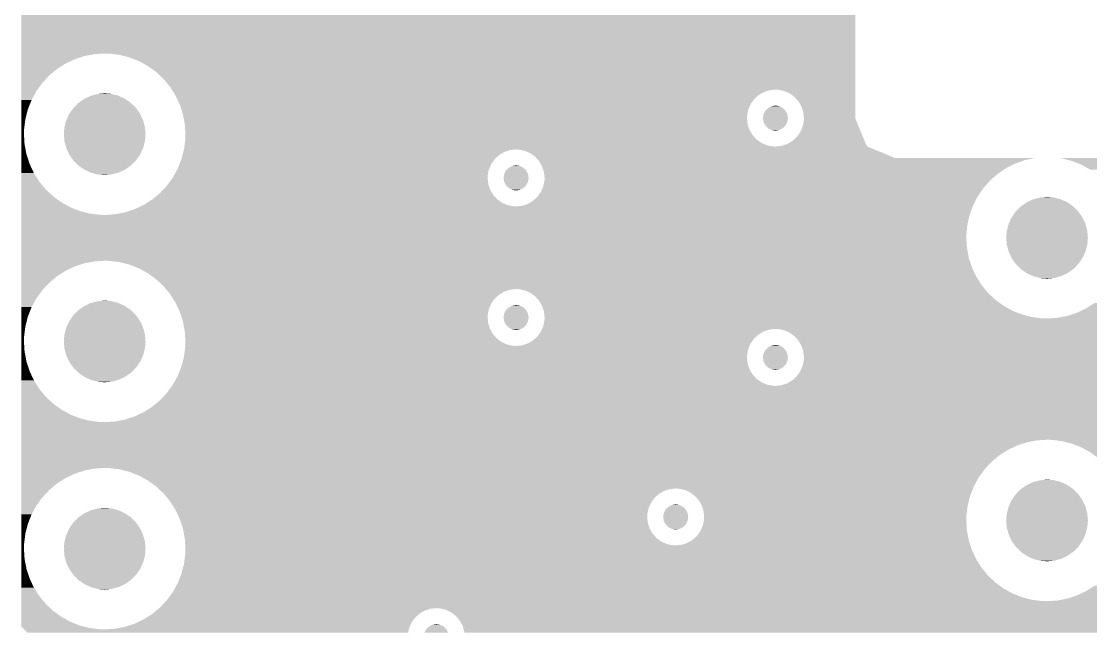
# Model space of a CAD drawing. Extents: x 295 to 953, y 10 to 290.
# Drawn here: x 729.19 to 763.23, y 91.72 to 111.18 of the extents above; entities that cross this region are included whole.
import ezdxf

# ---------------------------------------------------------------- set-up
doc = ezdxf.new("R2010")
doc.units = 0
doc.header["$LTSCALE"] = 5
doc.header["$MEASUREMENT"] = 0
doc.layers.add('FROMC1', color=7, linetype='CONTINUOUS')

msp = doc.modelspace()

# ---------------------------------------------------------------- linework, layer by layer
at = {"layer": 'FROMC1'}
for points in [[(729.195, 110.157), (729.195, 111.615), (755.738, 110.157), (755.738, 111.615)], [(729.195, 110.137), (729.195, 110.157), (731.524, 110.137), (731.846, 110.157)], [(729.195, 110.077), (729.195, 110.137), (731.207, 110.077), (731.524, 110.137)], [(729.195, 109.977), (729.195, 110.077), (730.899, 109.977), (731.207, 110.077)], [(729.195, 109.839), (729.195, 109.977), (730.607, 109.839), (730.899, 109.977)], [(732.005, 110.153), (731.846, 110.157), (755.738, 110.153), (755.738, 110.157)], [(732.325, 110.112), (732.005, 110.153), (755.738, 110.112), (755.738, 110.153)], [(732.638, 110.032), (732.325, 110.112), (755.738, 110.032), (755.738, 110.112)], [(732.939, 109.914), (732.638, 110.032), (755.738, 109.914), (755.738, 110.032)], [(729.195, 109.666), (729.195, 109.839), (730.334, 109.666), (730.607, 109.839)], [(729.195, 109.46), (729.195, 109.666), (730.086, 109.46), (730.334, 109.666)], [(733.222, 109.758), (732.939, 109.914), (755.738, 109.758), (755.738, 109.914)], [(733.483, 109.569), (733.222, 109.758), (755.738, 109.569), (755.738, 109.758)], [(729.195, 109.224), (729.195, 109.46), (729.865, 109.224), (730.086, 109.46)], [(733.719, 109.348), (733.483, 109.569), (755.738, 109.348), (755.738, 109.569)], [(733.925, 109.099), (733.719, 109.348), (755.738, 109.099), (755.738, 109.348)], [(729.195, 108.963), (729.195, 109.224), (729.675, 108.963), (729.865, 109.224)], [(729.195, 108.679), (729.195, 108.963), (729.52, 108.679), (729.675, 108.963)], [(733.984, 109.007), (733.925, 109.099), (755.738, 109.007), (755.738, 109.099)], [(733.996, 108.987), (733.984, 109.007), (753.007, 108.987), (753.198, 109.007)], [(734.035, 108.927), (733.996, 108.987), (752.825, 108.927), (753.007, 108.987)], [(734.096, 108.83), (734.035, 108.927), (752.659, 108.83), (752.825, 108.927)], [(753.277, 109.003), (753.198, 109.007), (755.738, 109.003), (755.738, 109.007)], [(753.466, 108.966), (753.277, 109.003), (755.738, 108.966), (755.738, 109.003)], [(753.642, 108.891), (753.466, 108.966), (755.738, 108.891), (755.738, 108.966)], [(729.195, 108.379), (729.195, 108.679), (729.401, 108.379), (729.52, 108.679)], [(730.861, 108.432), (731.001, 108.575), (732.835, 108.432), (732.688, 108.575)], [(731.001, 108.575), (731.026, 108.593), (732.688, 108.575), (732.671, 108.593)], [(731.026, 108.593), (731.188, 108.709), (732.671, 108.593), (732.501, 108.709)], [(731.188, 108.709), (731.217, 108.722), (732.501, 108.709), (732.481, 108.722)], [(731.217, 108.722), (731.396, 108.807), (732.481, 108.722), (732.292, 108.807)], [(731.396, 108.807), (731.429, 108.816), (732.292, 108.807), (732.271, 108.816)], [(731.429, 108.816), (731.618, 108.867), (732.271, 108.816), (732.066, 108.867)], [(731.618, 108.867), (731.668, 108.872), (732.066, 108.867), (732.049, 108.872)], [(731.668, 108.872), (731.846, 108.887), (732.049, 108.872), (731.846, 108.887)], [(734.098, 108.826), (734.096, 108.83), (752.655, 108.826), (752.659, 108.83)], [(734.158, 108.7), (734.098, 108.826), (752.518, 108.7), (752.655, 108.826)], [(734.231, 108.544), (734.158, 108.7), (752.407, 108.544), (752.518, 108.7)], [(753.798, 108.78), (753.642, 108.891), (755.738, 108.78), (755.738, 108.891)], [(753.927, 108.638), (753.798, 108.78), (755.738, 108.638), (755.738, 108.78)], [(754.024, 108.473), (753.927, 108.638), (755.738, 108.473), (755.738, 108.638)], [(729.195, 108.066), (729.195, 108.379), (729.321, 108.066), (729.401, 108.379)], [(730.711, 108.222), (730.727, 108.245), (732.979, 108.222), (732.968, 108.245)], [(730.727, 108.245), (730.841, 108.411), (732.968, 108.245), (732.85, 108.411)], [(730.841, 108.411), (730.861, 108.432), (732.85, 108.411), (732.835, 108.432)], [(734.236, 108.534), (734.231, 108.544), (752.403, 108.534), (752.407, 108.544)], [(734.29, 108.368), (734.236, 108.534), (752.331, 108.368), (752.403, 108.534)], [(734.336, 108.227), (734.29, 108.368), (752.303, 108.227), (752.331, 108.368)], [(752.821, 108.225), (752.871, 108.329), (753.576, 108.225), (753.522, 108.329)], [(752.871, 108.329), (752.88, 108.338), (753.522, 108.329), (753.518, 108.338)], [(752.88, 108.338), (752.96, 108.42), (753.518, 108.338), (753.433, 108.42)], [(752.96, 108.42), (752.972, 108.426), (753.433, 108.42), (753.427, 108.426)], [(752.972, 108.426), (753.072, 108.479), (753.427, 108.426), (753.319, 108.479)], [(753.072, 108.479), (753.092, 108.482), (753.319, 108.479), (753.313, 108.482)], [(753.092, 108.482), (753.198, 108.499), (753.313, 108.482), (753.198, 108.499)], [(754.084, 108.291), (754.024, 108.473), (755.738, 108.291), (755.738, 108.473)], [(754.102, 108.12), (754.084, 108.291), (755.738, 108.12), (755.738, 108.291)], [(729.195, 107.745), (729.195, 108.066), (729.281, 107.745), (729.321, 108.066)], [(730.568, 107.816), (730.617, 108.012), (733.127, 107.816), (733.073, 108.012)], [(730.617, 108.012), (730.629, 108.037), (733.073, 108.012), (733.066, 108.037)], [(730.629, 108.037), (730.711, 108.222), (733.066, 108.037), (732.979, 108.222)], [(734.345, 108.18), (734.336, 108.227), (752.294, 108.18), (752.303, 108.227)], [(734.36, 108.1), (734.345, 108.18), (752.291, 108.1), (752.294, 108.18)], [(734.396, 107.909), (734.36, 108.1), (752.311, 107.909), (752.291, 108.1)], [(734.408, 107.727), (734.396, 107.909), (752.371, 107.727), (752.311, 107.909)], [(752.799, 108.1), (752.816, 108.215), (753.596, 108.1), (753.578, 108.215)], [(752.817, 107.985), (752.799, 108.1), (753.579, 107.985), (753.596, 108.1)], [(752.816, 108.215), (752.821, 108.225), (753.578, 108.215), (753.576, 108.225)], [(752.819, 107.975), (752.817, 107.985), (753.574, 107.975), (753.579, 107.985)], [(752.873, 107.871), (752.819, 107.975), (753.524, 107.871), (753.574, 107.975)], [(754.064, 107.832), (754.101, 108.02), (755.846, 107.832), (755.769, 108.02)], [(754.101, 108.02), (754.103, 108.072), (755.769, 108.02), (755.747, 108.072)], [(754.104, 108.1), (754.102, 108.12), (755.742, 108.1), (755.738, 108.12)], [(754.103, 108.072), (754.104, 108.1), (755.747, 108.072), (755.742, 108.1)], [(729.195, 107.587), (729.195, 107.745), (729.276, 107.587), (729.281, 107.745)], [(729.195, 107.265), (729.195, 107.587), (729.296, 107.265), (729.276, 107.587)], [(730.546, 107.587), (730.562, 107.789), (733.147, 107.587), (733.129, 107.789)], [(730.564, 107.385), (730.546, 107.587), (733.131, 107.385), (733.147, 107.587)], [(730.562, 107.789), (730.568, 107.816), (733.129, 107.789), (733.127, 107.816)], [(734.417, 107.587), (734.408, 107.727), (752.453, 107.587), (752.371, 107.727)], [(734.412, 107.428), (734.416, 107.562), (752.59, 107.428), (752.468, 107.562)], [(734.416, 107.562), (734.417, 107.587), (752.468, 107.562), (752.453, 107.587)], [(752.877, 107.862), (752.873, 107.871), (753.515, 107.862), (753.524, 107.871)], [(752.962, 107.78), (752.877, 107.862), (753.435, 107.78), (753.515, 107.862)], [(752.968, 107.774), (752.962, 107.78), (753.423, 107.774), (753.435, 107.78)], [(753.076, 107.721), (752.968, 107.774), (753.323, 107.721), (753.423, 107.774)], [(753.083, 107.718), (753.076, 107.721), (753.303, 107.718), (753.323, 107.721)], [(753.198, 107.701), (753.083, 107.718), (753.198, 107.701), (753.303, 107.718)], [(753.877, 107.5), (753.988, 107.656), (755.984, 107.5), (755.919, 107.656)], [(753.988, 107.656), (754.064, 107.832), (755.919, 107.656), (755.846, 107.832)], [(729.195, 106.947), (729.195, 107.265), (729.357, 106.947), (729.296, 107.265)], [(730.566, 107.358), (730.564, 107.385), (733.124, 107.358), (733.131, 107.385)], [(730.619, 107.162), (730.566, 107.358), (733.075, 107.162), (733.124, 107.358)], [(734.383, 107.197), (734.388, 107.234), (753.118, 107.197), (752.93, 107.234)], [(734.388, 107.234), (734.397, 107.309), (752.93, 107.234), (752.753, 107.309)], [(734.397, 107.309), (734.411, 107.42), (752.753, 107.309), (752.597, 107.42)], [(734.411, 107.42), (734.412, 107.428), (752.597, 107.42), (752.59, 107.428)], [(753.199, 107.193), (753.388, 107.213), (756.132, 107.193), (756.116, 107.213)], [(753.388, 107.213), (753.496, 107.249), (756.116, 107.213), (756.088, 107.249)], [(753.496, 107.249), (753.57, 107.273), (756.088, 107.249), (756.077, 107.273)], [(753.57, 107.273), (753.736, 107.37), (756.077, 107.273), (756.037, 107.37)], [(753.736, 107.37), (753.877, 107.5), (756.037, 107.37), (755.984, 107.5)], [(729.195, 106.64), (729.195, 106.947), (729.457, 106.64), (729.357, 106.947)], [(730.626, 107.137), (730.619, 107.162), (733.064, 107.137), (733.075, 107.162)], [(730.714, 106.952), (730.626, 107.137), (732.981, 106.952), (733.064, 107.137)], [(730.725, 106.929), (730.714, 106.952), (732.965, 106.929), (732.981, 106.952)], [(730.843, 106.763), (730.725, 106.929), (732.852, 106.763), (732.965, 106.929)], [(734.292, 106.795), (734.325, 106.925), (744.263, 106.795), (744.404, 106.925)], [(734.325, 106.925), (734.35, 107.022), (744.404, 106.925), (744.57, 107.022)], [(734.35, 107.022), (734.365, 107.082), (744.57, 107.022), (744.752, 107.082)], [(734.365, 107.082), (734.37, 107.102), (744.752, 107.082), (744.943, 107.102)], [(734.37, 107.102), (734.372, 107.108), (756.346, 107.102), (756.331, 107.108)], [(734.372, 107.108), (734.381, 107.18), (756.331, 107.108), (756.156, 107.18)], [(734.381, 107.18), (734.382, 107.193), (756.156, 107.18), (756.132, 107.193)], [(734.382, 107.193), (734.383, 107.197), (753.198, 107.193), (753.118, 107.197)], [(745.022, 107.098), (744.943, 107.102), (756.354, 107.098), (756.346, 107.102)], [(745.211, 107.061), (745.022, 107.098), (756.443, 107.061), (756.354, 107.098)], [(745.387, 106.986), (745.211, 107.061), (756.626, 106.986), (756.443, 107.061)], [(745.543, 106.875), (745.387, 106.986), (756.895, 106.875), (756.626, 106.986)], [(745.575, 106.84), (745.543, 106.875), (756.979, 106.84), (756.895, 106.875)], [(729.195, 106.348), (729.195, 106.64), (729.594, 106.348), (729.457, 106.64)], [(730.858, 106.742), (730.843, 106.763), (732.832, 106.742), (732.852, 106.763)], [(731.004, 106.598), (730.858, 106.742), (732.691, 106.598), (732.832, 106.742)], [(731.022, 106.581), (731.004, 106.598), (732.667, 106.581), (732.691, 106.598)], [(731.192, 106.465), (731.022, 106.581), (732.504, 106.465), (732.667, 106.581)], [(734.173, 106.494), (734.23, 106.639), (744.09, 106.494), (744.152, 106.639)], [(734.23, 106.639), (734.292, 106.795), (744.152, 106.639), (744.263, 106.795)], [(744.717, 106.521), (744.817, 106.574), (745.172, 106.521), (745.064, 106.574)], [(744.817, 106.574), (744.837, 106.577), (745.064, 106.574), (745.058, 106.577)], [(744.837, 106.577), (744.943, 106.594), (745.058, 106.577), (744.943, 106.594)], [(745.584, 106.83), (745.575, 106.84), (757.028, 106.83), (756.979, 106.84)], [(745.584, 106.829), (745.584, 106.83), (761.444, 106.829), (761.444, 106.83)], [(745.649, 106.759), (745.584, 106.829), (761.129, 106.759), (761.444, 106.829)], [(745.672, 106.733), (745.649, 106.759), (761.057, 106.733), (761.129, 106.759)], [(745.721, 106.65), (745.672, 106.733), (760.825, 106.65), (761.057, 106.733)], [(745.769, 106.568), (745.721, 106.65), (760.663, 106.568), (760.825, 106.65)], [(745.79, 106.503), (745.769, 106.568), (760.537, 106.503), (760.663, 106.568)], [(762.243, 106.829), (762.244, 106.83), (767.911, 106.829), (767.909, 106.83)], [(762.323, 106.815), (762.243, 106.829), (767.944, 106.815), (767.911, 106.829)], [(762.636, 106.735), (762.323, 106.815), (768.135, 106.735), (767.944, 106.815)], [(762.936, 106.617), (762.636, 106.735), (768.418, 106.617), (768.135, 106.735)], [(763.219, 106.461), (762.936, 106.617), (768.788, 106.461), (768.418, 106.617)], [(729.195, 106.075), (729.195, 106.348), (729.767, 106.075), (729.594, 106.348)], [(731.212, 106.452), (731.192, 106.465), (732.476, 106.452), (732.504, 106.465)], [(731.401, 106.367), (731.212, 106.452), (732.297, 106.367), (732.476, 106.452)], [(731.421, 106.358), (731.401, 106.367), (732.263, 106.358), (732.297, 106.367)], [(731.626, 106.307), (731.421, 106.358), (732.075, 106.307), (732.263, 106.358)], [(731.644, 106.302), (731.626, 106.307), (732.025, 106.302), (732.075, 106.307)], [(731.846, 106.286), (731.644, 106.302), (731.846, 106.286), (732.025, 106.302)], [(733.868, 106.004), (734.006, 106.195), (744.056, 106.004), (744.036, 106.195)], [(734.006, 106.195), (734.018, 106.211), (744.036, 106.195), (744.036, 106.211)], [(734.018, 106.211), (734.053, 106.275), (744.036, 106.211), (744.039, 106.275)], [(734.053, 106.275), (734.156, 106.463), (744.039, 106.275), (744.076, 106.463)], [(734.156, 106.463), (734.173, 106.494), (744.076, 106.463), (744.09, 106.494)], [(744.544, 106.195), (744.561, 106.31), (745.341, 106.195), (745.323, 106.31)], [(744.562, 106.08), (744.544, 106.195), (745.324, 106.08), (745.341, 106.195)], [(744.561, 106.31), (744.566, 106.32), (745.323, 106.31), (745.321, 106.32)], [(744.566, 106.32), (744.616, 106.424), (745.321, 106.32), (745.267, 106.424)], [(744.616, 106.424), (744.625, 106.433), (745.267, 106.424), (745.263, 106.433)], [(744.625, 106.433), (744.705, 106.515), (745.263, 106.433), (745.178, 106.515)], [(744.705, 106.515), (744.717, 106.521), (745.178, 106.515), (745.172, 106.521)], [(745.829, 106.386), (745.79, 106.503), (760.363, 106.386), (760.537, 106.503)], [(745.836, 106.322), (745.829, 106.386), (760.269, 106.322), (760.363, 106.386)], [(745.849, 106.195), (745.836, 106.322), (760.125, 106.195), (760.269, 106.322)], [(745.846, 106.115), (745.849, 106.195), (760.035, 106.115), (760.125, 106.195)], [(763.23, 106.453), (763.219, 106.461), (768.807, 106.453), (768.788, 106.461)], [(729.195, 105.826), (729.195, 106.075), (729.974, 105.826), (729.767, 106.075)], [(733.708, 105.822), (733.828, 105.95), (744.116, 105.822), (744.074, 105.95)], [(733.828, 105.95), (733.868, 106.004), (744.074, 105.95), (744.056, 106.004)], [(744.564, 106.07), (744.562, 106.08), (745.319, 106.07), (745.324, 106.08)], [(744.618, 105.966), (744.564, 106.07), (745.269, 105.966), (745.319, 106.07)], [(744.622, 105.957), (744.618, 105.966), (745.26, 105.957), (745.269, 105.966)], [(744.707, 105.875), (744.622, 105.957), (745.18, 105.875), (745.26, 105.957)], [(744.713, 105.869), (744.707, 105.875), (745.168, 105.869), (745.18, 105.875)], [(744.821, 105.816), (744.713, 105.869), (745.068, 105.816), (745.168, 105.869)], [(745.733, 105.751), (745.783, 105.866), (759.735, 105.751), (759.813, 105.866)], [(745.783, 105.866), (745.809, 105.927), (759.813, 105.866), (759.867, 105.927)], [(745.809, 105.927), (745.844, 106.108), (759.867, 105.927), (760.027, 106.108)], [(745.844, 106.108), (745.846, 106.115), (760.027, 106.108), (760.035, 106.115)], [(729.195, 105.605), (729.195, 105.826), (730.209, 105.605), (729.974, 105.826)], [(729.195, 105.416), (729.195, 105.605), (730.471, 105.416), (730.209, 105.605)], [(733.358, 105.508), (733.367, 105.515), (744.353, 105.508), (744.342, 105.515)], [(733.367, 105.515), (733.538, 105.657), (744.342, 105.515), (744.213, 105.657)], [(733.538, 105.657), (733.607, 105.714), (744.213, 105.657), (744.179, 105.714)], [(733.607, 105.714), (733.708, 105.822), (744.179, 105.714), (744.116, 105.822)], [(744.828, 105.813), (744.821, 105.816), (745.048, 105.813), (745.068, 105.816)], [(744.943, 105.796), (744.828, 105.813), (744.943, 105.796), (745.048, 105.813)], [(745.481, 105.465), (745.622, 105.595), (759.563, 105.465), (759.629, 105.595)], [(745.622, 105.595), (745.625, 105.599), (759.629, 105.595), (759.632, 105.599)], [(745.625, 105.599), (745.733, 105.751), (759.632, 105.599), (759.735, 105.751)], [(761.393, 105.51), (761.427, 105.519), (762.289, 105.51), (762.269, 105.519)], [(761.427, 105.519), (761.615, 105.57), (762.269, 105.519), (762.064, 105.57)], [(761.615, 105.57), (761.665, 105.575), (762.064, 105.57), (762.046, 105.575)], [(761.665, 105.575), (761.844, 105.59), (762.046, 105.575), (761.844, 105.59)], [(729.195, 105.26), (729.195, 105.416), (730.754, 105.26), (730.471, 105.416)], [(729.195, 105.141), (729.195, 105.26), (731.054, 105.141), (730.754, 105.26)], [(732.486, 105.097), (732.793, 105.197), (759.408, 105.097), (759.444, 105.197)], [(732.793, 105.197), (732.986, 105.288), (759.444, 105.197), (759.477, 105.288)], [(732.986, 105.288), (732.994, 105.292), (744.943, 105.288), (744.863, 105.292)], [(732.994, 105.292), (733.072, 105.329), (744.863, 105.292), (744.675, 105.329)], [(733.072, 105.329), (733.086, 105.335), (744.675, 105.329), (744.66, 105.335)], [(733.086, 105.335), (733.195, 105.404), (744.66, 105.335), (744.498, 105.404)], [(733.195, 105.404), (733.358, 105.508), (744.498, 105.404), (744.353, 105.508)], [(744.943, 105.288), (745.133, 105.308), (759.477, 105.288), (759.484, 105.308)], [(745.133, 105.308), (745.142, 105.311), (759.484, 105.308), (759.485, 105.311)], [(745.142, 105.311), (745.315, 105.368), (759.485, 105.311), (759.514, 105.368)], [(745.315, 105.368), (745.481, 105.465), (759.514, 105.368), (759.563, 105.465)], [(760.858, 105.135), (760.999, 105.278), (762.832, 105.135), (762.686, 105.278)], [(760.999, 105.278), (761.023, 105.296), (762.686, 105.278), (762.668, 105.296)], [(761.023, 105.296), (761.186, 105.412), (762.668, 105.296), (762.498, 105.412)], [(761.186, 105.412), (761.214, 105.425), (762.498, 105.412), (762.478, 105.425)], [(761.214, 105.425), (761.393, 105.51), (762.478, 105.425), (762.289, 105.51)], [(729.195, 105.061), (729.195, 105.141), (731.367, 105.061), (731.054, 105.141)], [(729.195, 105.021), (729.195, 105.061), (731.688, 105.021), (731.367, 105.061)], [(729.195, 105.016), (729.195, 105.021), (731.846, 105.016), (731.688, 105.021)], [(729.195, 105.007), (729.195, 105.016), (759.375, 105.007), (759.379, 105.016)], [(729.195, 104.692), (729.195, 105.007), (759.305, 104.692), (759.375, 105.007)], [(731.846, 105.016), (732.169, 105.037), (759.379, 105.016), (759.386, 105.037)], [(732.169, 105.037), (732.486, 105.097), (759.386, 105.037), (759.408, 105.097)], [(760.626, 104.74), (760.709, 104.925), (763.064, 104.74), (762.977, 104.925)], [(760.709, 104.925), (760.725, 104.948), (762.977, 104.925), (762.965, 104.948)], [(760.725, 104.948), (760.838, 105.114), (762.965, 104.948), (762.847, 105.114)], [(760.838, 105.114), (760.858, 105.135), (762.847, 105.114), (762.832, 105.135)], [(729.195, 104.37), (729.195, 104.692), (759.274, 104.37), (759.305, 104.692)], [(760.543, 104.29), (760.559, 104.492), (763.144, 104.29), (763.126, 104.492)], [(760.559, 104.492), (760.566, 104.519), (763.126, 104.492), (763.124, 104.519)], [(760.566, 104.519), (760.615, 104.715), (763.124, 104.519), (763.071, 104.715)], [(760.615, 104.715), (760.626, 104.74), (763.071, 104.715), (763.064, 104.74)], [(729.195, 104.29), (729.195, 104.37), (759.273, 104.29), (759.274, 104.37)], [(729.195, 103.968), (729.195, 104.29), (759.294, 103.968), (759.273, 104.29)], [(760.561, 104.088), (760.543, 104.29), (763.128, 104.088), (763.144, 104.29)], [(729.195, 103.65), (729.195, 103.968), (759.354, 103.65), (759.294, 103.968)], [(760.564, 104.061), (760.561, 104.088), (763.122, 104.061), (763.128, 104.088)], [(760.617, 103.865), (760.564, 104.061), (763.073, 103.865), (763.122, 104.061)], [(760.624, 103.84), (760.617, 103.865), (763.061, 103.84), (763.073, 103.865)], [(760.711, 103.655), (760.624, 103.84), (762.979, 103.655), (763.061, 103.84)], [(729.195, 103.558), (729.195, 103.65), (759.384, 103.558), (759.354, 103.65)], [(729.195, 103.538), (729.195, 103.558), (731.524, 103.538), (731.846, 103.558)], [(729.195, 103.478), (729.195, 103.538), (731.207, 103.478), (731.524, 103.538)], [(729.195, 103.378), (729.195, 103.478), (730.899, 103.378), (731.207, 103.478)], [(732.005, 103.554), (731.846, 103.558), (759.386, 103.554), (759.384, 103.558)], [(732.325, 103.513), (732.005, 103.554), (759.399, 103.513), (759.386, 103.554)], [(732.638, 103.433), (732.325, 103.513), (759.425, 103.433), (759.399, 103.513)], [(760.722, 103.632), (760.711, 103.655), (762.963, 103.632), (762.979, 103.655)], [(760.841, 103.466), (760.722, 103.632), (762.849, 103.466), (762.963, 103.632)], [(729.195, 103.24), (729.195, 103.378), (730.607, 103.24), (730.899, 103.378)], [(729.195, 103.067), (729.195, 103.24), (730.334, 103.067), (730.607, 103.24)], [(732.867, 103.343), (732.638, 103.433), (759.454, 103.343), (759.425, 103.433)], [(732.939, 103.315), (732.867, 103.343), (759.467, 103.315), (759.454, 103.343)], [(733.222, 103.159), (732.939, 103.315), (759.541, 103.159), (759.467, 103.315)], [(733.372, 103.051), (733.222, 103.159), (759.592, 103.051), (759.541, 103.159)], [(760.855, 103.445), (760.841, 103.466), (762.829, 103.445), (762.849, 103.466)], [(761.002, 103.302), (760.855, 103.445), (762.689, 103.302), (762.829, 103.445)], [(761.019, 103.284), (761.002, 103.302), (762.664, 103.284), (762.689, 103.302)], [(761.189, 103.168), (761.019, 103.284), (762.502, 103.168), (762.664, 103.284)], [(761.209, 103.155), (761.189, 103.168), (762.473, 103.155), (762.502, 103.168)], [(761.398, 103.07), (761.209, 103.155), (762.294, 103.07), (762.473, 103.155)], [(729.195, 102.861), (729.195, 103.067), (730.086, 102.861), (730.334, 103.067)], [(729.195, 102.625), (729.195, 102.861), (729.865, 102.625), (730.086, 102.861)], [(733.483, 102.97), (733.372, 103.051), (759.643, 102.97), (759.592, 103.051)], [(733.688, 102.778), (733.483, 102.97), (759.765, 102.778), (759.643, 102.97)], [(761.419, 103.061), (761.398, 103.07), (762.261, 103.061), (762.294, 103.07)], [(761.624, 103.01), (761.419, 103.061), (762.072, 103.01), (762.261, 103.061)], [(761.641, 103.005), (761.624, 103.01), (762.022, 103.005), (762.072, 103.01)], [(761.844, 102.99), (761.641, 103.005), (761.844, 102.99), (762.022, 103.005)], [(729.195, 102.364), (729.195, 102.625), (729.675, 102.364), (729.865, 102.625)], [(733.719, 102.749), (733.688, 102.778), (759.789, 102.749), (759.765, 102.778)], [(733.795, 102.657), (733.719, 102.749), (759.865, 102.657), (759.789, 102.749)], [(733.812, 102.637), (733.795, 102.657), (744.752, 102.637), (744.943, 102.657)], [(733.862, 102.577), (733.812, 102.637), (744.57, 102.577), (744.752, 102.637)], [(733.925, 102.5), (733.862, 102.577), (744.439, 102.5), (744.57, 102.577)], [(733.938, 102.48), (733.925, 102.5), (744.404, 102.48), (744.439, 102.5)], [(734.02, 102.35), (733.938, 102.48), (744.263, 102.35), (744.404, 102.48)], [(745.022, 102.653), (744.943, 102.657), (759.868, 102.653), (759.865, 102.657)], [(745.211, 102.616), (745.022, 102.653), (759.899, 102.616), (759.868, 102.653)], [(745.387, 102.541), (745.211, 102.616), (759.962, 102.541), (759.899, 102.616)], [(745.403, 102.529), (745.387, 102.541), (759.971, 102.529), (759.962, 102.541)], [(745.543, 102.43), (745.403, 102.529), (760.077, 102.43), (759.971, 102.529)], [(729.195, 102.08), (729.195, 102.364), (729.52, 102.08), (729.675, 102.364)], [(731.026, 101.994), (731.188, 102.11), (732.671, 101.994), (732.501, 102.11)], [(731.188, 102.11), (731.217, 102.123), (732.501, 102.11), (732.481, 102.123)], [(731.217, 102.123), (731.396, 102.208), (732.481, 102.123), (732.292, 102.208)], [(731.396, 102.208), (731.429, 102.217), (732.292, 102.208), (732.271, 102.217)], [(731.429, 102.217), (731.618, 102.268), (732.271, 102.217), (732.066, 102.268)], [(731.618, 102.268), (731.668, 102.273), (732.066, 102.268), (732.049, 102.273)], [(731.668, 102.273), (731.846, 102.288), (732.049, 102.273), (731.846, 102.288)], [(734.098, 102.227), (734.02, 102.35), (744.175, 102.227), (744.263, 102.35)], [(734.114, 102.194), (734.098, 102.227), (744.152, 102.194), (744.175, 102.227)], [(734.197, 102.018), (734.114, 102.194), (744.076, 102.018), (744.152, 102.194)], [(744.717, 102.076), (744.817, 102.129), (745.172, 102.076), (745.064, 102.129)], [(744.817, 102.129), (744.837, 102.132), (745.064, 102.129), (745.058, 102.132)], [(744.837, 102.132), (744.943, 102.149), (745.058, 102.132), (744.943, 102.149)], [(745.654, 102.308), (745.543, 102.43), (760.207, 102.308), (760.077, 102.43)], [(745.672, 102.288), (745.654, 102.308), (760.234, 102.288), (760.207, 102.308)], [(745.769, 102.123), (745.672, 102.288), (760.462, 102.123), (760.234, 102.288)], [(745.771, 102.119), (745.769, 102.123), (760.468, 102.119), (760.462, 102.123)], [(745.822, 101.963), (745.771, 102.119), (760.751, 101.963), (760.468, 102.119)], [(763.083, 102.038), (763.356, 102.211), (773.223, 102.038), (773.05, 102.211)], [(729.195, 101.78), (729.195, 102.08), (729.401, 101.78), (729.52, 102.08)], [(729.195, 101.467), (729.195, 101.78), (729.321, 101.467), (729.401, 101.78)], [(730.727, 101.646), (730.841, 101.812), (732.968, 101.646), (732.85, 101.812)], [(730.841, 101.812), (730.861, 101.833), (732.85, 101.812), (732.835, 101.833)], [(730.861, 101.833), (731.001, 101.976), (732.835, 101.833), (732.688, 101.976)], [(731.001, 101.976), (731.026, 101.994), (732.688, 101.976), (732.671, 101.994)], [(734.236, 101.935), (734.197, 102.018), (744.06, 101.935), (744.076, 102.018)], [(734.27, 101.83), (734.236, 101.935), (744.039, 101.83), (744.06, 101.935)], [(734.296, 101.75), (734.27, 101.83), (744.036, 101.75), (744.039, 101.83)], [(744.544, 101.75), (744.561, 101.865), (745.341, 101.75), (745.323, 101.865)], [(744.561, 101.865), (744.566, 101.875), (745.323, 101.865), (745.321, 101.875)], [(744.566, 101.875), (744.616, 101.979), (745.321, 101.875), (745.267, 101.979)], [(744.616, 101.979), (744.625, 101.988), (745.267, 101.979), (745.263, 101.988)], [(744.625, 101.988), (744.705, 102.07), (745.263, 101.988), (745.178, 102.07)], [(744.705, 102.07), (744.717, 102.076), (745.178, 102.07), (745.172, 102.076)], [(745.829, 101.941), (745.822, 101.963), (760.808, 101.941), (760.751, 101.963)], [(745.839, 101.845), (745.829, 101.941), (761.052, 101.845), (760.808, 101.941)], [(745.848, 101.765), (745.839, 101.845), (761.365, 101.765), (761.052, 101.845)], [(762.166, 101.74), (762.483, 101.8), (773.521, 101.74), (773.46, 101.8)], [(762.483, 101.8), (762.791, 101.9), (773.46, 101.8), (773.36, 101.9)], [(762.791, 101.9), (763.083, 102.038), (773.36, 101.9), (773.223, 102.038)], [(729.195, 101.146), (729.195, 101.467), (729.281, 101.146), (729.321, 101.467)], [(730.617, 101.413), (730.629, 101.438), (733.073, 101.413), (733.066, 101.438)], [(730.629, 101.438), (730.711, 101.623), (733.066, 101.438), (732.979, 101.623)], [(730.711, 101.623), (730.727, 101.646), (732.979, 101.623), (732.968, 101.646)], [(734.336, 101.628), (734.296, 101.75), (744.049, 101.628), (744.036, 101.75)], [(734.349, 101.559), (734.336, 101.628), (744.056, 101.559), (744.049, 101.628)], [(734.384, 101.377), (734.349, 101.559), (744.116, 101.377), (744.056, 101.559)], [(744.562, 101.635), (744.544, 101.75), (745.324, 101.635), (745.341, 101.75)], [(744.564, 101.625), (744.562, 101.635), (745.319, 101.625), (745.324, 101.635)], [(744.618, 101.521), (744.564, 101.625), (745.269, 101.521), (745.319, 101.625)], [(744.622, 101.512), (744.618, 101.521), (745.26, 101.512), (745.269, 101.521)], [(744.707, 101.43), (744.622, 101.512), (745.18, 101.43), (745.26, 101.512)], [(744.713, 101.424), (744.707, 101.43), (745.168, 101.424), (745.18, 101.43)], [(745.768, 101.387), (745.809, 101.482), (773.874, 101.387), (773.779, 101.482)], [(745.809, 101.482), (745.846, 101.67), (773.779, 101.482), (773.591, 101.67)], [(745.846, 101.67), (745.848, 101.72), (773.591, 101.67), (773.541, 101.72)], [(745.849, 101.75), (745.848, 101.765), (761.481, 101.75), (761.365, 101.765)], [(745.848, 101.724), (745.849, 101.75), (761.685, 101.724), (761.481, 101.75)], [(745.848, 101.72), (745.848, 101.724), (761.844, 101.72), (761.685, 101.724)], [(761.844, 101.72), (762.166, 101.74), (773.541, 101.72), (773.521, 101.74)], [(729.195, 100.988), (729.195, 101.146), (729.276, 100.988), (729.281, 101.146)], [(730.546, 100.988), (730.562, 101.19), (733.147, 100.988), (733.129, 101.19)], [(730.562, 101.19), (730.568, 101.217), (733.129, 101.19), (733.127, 101.217)], [(730.568, 101.217), (730.617, 101.413), (733.127, 101.217), (733.073, 101.413)], [(734.396, 101.31), (734.384, 101.377), (744.155, 101.31), (744.116, 101.377)], [(734.403, 101.212), (734.396, 101.31), (744.213, 101.212), (744.155, 101.31)], [(734.412, 101.07), (734.403, 101.212), (744.342, 101.07), (744.213, 101.212)], [(744.821, 101.371), (744.713, 101.424), (745.068, 101.371), (745.168, 101.424)], [(744.828, 101.368), (744.821, 101.371), (745.048, 101.368), (745.068, 101.371)], [(744.943, 101.351), (744.828, 101.368), (744.943, 101.351), (745.048, 101.368)], [(745.546, 101.08), (745.622, 101.15), (752.518, 101.08), (752.594, 101.15)], [(745.622, 101.15), (745.665, 101.21), (752.594, 101.15), (752.659, 101.21)], [(745.665, 101.21), (745.733, 101.306), (752.659, 101.21), (752.824, 101.306)], [(745.733, 101.307), (745.759, 101.367), (752.825, 101.307), (753.007, 101.367)], [(745.733, 101.306), (745.733, 101.307), (752.824, 101.306), (752.825, 101.307)], [(745.759, 101.367), (745.768, 101.387), (753.007, 101.367), (753.198, 101.387)], [(753.277, 101.383), (753.198, 101.387), (773.877, 101.383), (773.874, 101.387)], [(753.466, 101.346), (753.277, 101.383), (773.914, 101.346), (773.877, 101.383)], [(753.642, 101.271), (753.466, 101.346), (773.99, 101.271), (773.914, 101.346)], [(753.798, 101.16), (753.642, 101.271), (774.101, 101.16), (773.99, 101.271)], [(753.927, 101.018), (753.798, 101.16), (774.242, 101.018), (774.101, 101.16)], [(729.195, 100.666), (729.195, 100.988), (729.296, 100.666), (729.276, 100.988)], [(730.564, 100.786), (730.546, 100.988), (733.131, 100.786), (733.147, 100.988)], [(730.566, 100.759), (730.564, 100.786), (733.124, 100.759), (733.131, 100.786)], [(730.619, 100.563), (730.566, 100.759), (733.075, 100.563), (733.124, 100.759)], [(734.378, 100.56), (734.402, 100.748), (752.294, 100.56), (752.331, 100.748)], [(734.402, 100.748), (734.412, 100.83), (752.331, 100.748), (752.366, 100.83)], [(734.417, 100.988), (734.412, 101.07), (744.458, 100.988), (744.342, 101.07)], [(734.412, 100.847), (734.414, 100.884), (744.863, 100.847), (744.675, 100.884)], [(734.412, 100.843), (734.412, 100.847), (744.943, 100.843), (744.863, 100.847)], [(734.412, 100.83), (734.412, 100.843), (752.366, 100.83), (752.372, 100.843)], [(734.414, 100.884), (734.416, 100.959), (744.675, 100.884), (744.498, 100.959)], [(734.416, 100.959), (734.417, 100.988), (744.498, 100.959), (744.458, 100.988)], [(744.943, 100.843), (745.133, 100.863), (752.372, 100.843), (752.381, 100.863)], [(745.133, 100.863), (745.315, 100.923), (752.381, 100.863), (752.407, 100.923)], [(745.315, 100.923), (745.316, 100.924), (752.407, 100.923), (752.407, 100.924)], [(745.316, 100.924), (745.481, 101.02), (752.407, 100.924), (752.475, 101.02)], [(745.481, 101.02), (745.546, 101.08), (752.475, 101.02), (752.518, 101.08)], [(752.88, 100.718), (752.96, 100.8), (753.518, 100.718), (753.433, 100.8)], [(752.96, 100.8), (752.972, 100.806), (753.433, 100.8), (753.427, 100.806)], [(752.972, 100.806), (753.072, 100.859), (753.427, 100.806), (753.319, 100.859)], [(753.072, 100.859), (753.092, 100.862), (753.319, 100.859), (753.313, 100.862)], [(753.092, 100.862), (753.198, 100.879), (753.313, 100.862), (753.198, 100.879)], [(754.024, 100.853), (753.927, 101.018), (774.408, 100.853), (774.242, 101.018)], [(754.084, 100.671), (754.024, 100.853), (774.59, 100.671), (774.408, 100.853)], [(729.195, 100.348), (729.195, 100.666), (729.357, 100.348), (729.296, 100.666)], [(730.626, 100.538), (730.619, 100.563), (733.064, 100.538), (733.075, 100.563)], [(730.714, 100.353), (730.626, 100.538), (732.981, 100.353), (733.064, 100.538)], [(734.316, 100.289), (734.364, 100.48), (752.311, 100.289), (752.291, 100.48)], [(734.364, 100.48), (734.372, 100.509), (752.291, 100.48), (752.292, 100.509)], [(734.372, 100.509), (734.378, 100.56), (752.292, 100.509), (752.294, 100.56)], [(752.799, 100.48), (752.816, 100.595), (753.596, 100.48), (753.578, 100.595)], [(752.817, 100.365), (752.799, 100.48), (753.579, 100.365), (753.596, 100.48)], [(752.816, 100.595), (752.821, 100.605), (753.578, 100.595), (753.576, 100.605)], [(752.821, 100.605), (752.871, 100.709), (753.576, 100.605), (753.522, 100.709)], [(752.871, 100.709), (752.88, 100.718), (753.522, 100.709), (753.518, 100.718)], [(754.104, 100.48), (754.084, 100.671), (774.781, 100.48), (774.59, 100.671)], [(754.101, 100.4), (754.104, 100.48), (774.861, 100.4), (774.781, 100.48)], [(729.195, 100.041), (729.195, 100.348), (729.457, 100.041), (729.357, 100.348)], [(730.725, 100.33), (730.714, 100.353), (732.965, 100.33), (732.981, 100.353)], [(730.843, 100.164), (730.725, 100.33), (732.852, 100.164), (732.965, 100.33)], [(730.858, 100.143), (730.843, 100.164), (732.832, 100.143), (732.852, 100.164)], [(731.004, 100), (730.858, 100.143), (732.691, 100), (732.832, 100.143)], [(734.191, 99.942), (734.257, 100.107), (752.468, 99.942), (752.371, 100.107)], [(734.257, 100.107), (734.292, 100.196), (752.371, 100.107), (752.342, 100.196)], [(734.292, 100.196), (734.316, 100.289), (752.342, 100.196), (752.311, 100.289)], [(752.819, 100.355), (752.817, 100.365), (753.574, 100.355), (753.579, 100.365)], [(752.873, 100.251), (752.819, 100.355), (753.524, 100.251), (753.574, 100.355)], [(752.877, 100.242), (752.873, 100.251), (753.515, 100.242), (753.524, 100.251)], [(752.962, 100.16), (752.877, 100.242), (753.435, 100.16), (753.515, 100.242)], [(752.968, 100.154), (752.962, 100.16), (753.423, 100.154), (753.435, 100.16)], [(753.076, 100.101), (752.968, 100.154), (753.323, 100.101), (753.423, 100.154)], [(753.083, 100.098), (753.076, 100.101), (753.303, 100.098), (753.323, 100.101)], [(753.198, 100.081), (753.083, 100.098), (753.198, 100.081), (753.303, 100.098)], [(753.988, 100.036), (754.064, 100.212), (775.225, 100.036), (775.049, 100.212)], [(754.064, 100.212), (754.101, 100.4), (775.049, 100.212), (774.861, 100.4)], [(729.195, 99.749), (729.195, 100.041), (729.594, 99.749), (729.457, 100.041)], [(729.195, 99.476), (729.195, 99.749), (729.767, 99.476), (729.594, 99.749)], [(731.022, 99.982), (731.004, 100), (732.667, 99.982), (732.691, 100)], [(731.192, 99.866), (731.022, 99.982), (732.504, 99.866), (732.667, 99.982)], [(731.212, 99.853), (731.192, 99.866), (732.476, 99.853), (732.504, 99.866)], [(731.401, 99.768), (731.212, 99.853), (732.297, 99.768), (732.476, 99.853)], [(731.421, 99.759), (731.401, 99.768), (732.263, 99.759), (732.297, 99.768)], [(731.626, 99.708), (731.421, 99.759), (732.075, 99.708), (732.263, 99.759)], [(734.06, 99.689), (734.121, 99.8), (752.753, 99.689), (752.597, 99.8)], [(734.121, 99.8), (734.173, 99.896), (752.597, 99.8), (752.51, 99.896)], [(734.173, 99.896), (734.191, 99.942), (752.51, 99.896), (752.468, 99.942)], [(753.57, 99.653), (753.736, 99.75), (775.607, 99.653), (775.51, 99.75)], [(753.736, 99.75), (753.877, 99.88), (775.51, 99.75), (775.381, 99.88)], [(753.877, 99.88), (753.988, 100.036), (775.381, 99.88), (775.225, 100.036)], [(729.195, 99.227), (729.195, 99.476), (729.974, 99.227), (729.767, 99.476)], [(731.644, 99.703), (731.626, 99.708), (732.025, 99.703), (732.075, 99.708)], [(731.846, 99.688), (731.644, 99.703), (731.846, 99.688), (732.025, 99.703)], [(733.828, 99.351), (733.865, 99.402), (770.518, 99.351), (770.605, 99.402)], [(733.865, 99.402), (733.908, 99.462), (770.605, 99.402), (770.787, 99.462)], [(733.908, 99.462), (733.923, 99.482), (770.787, 99.462), (770.978, 99.482)], [(733.923, 99.482), (733.989, 99.573), (775.779, 99.482), (775.687, 99.573)], [(733.989, 99.573), (733.992, 99.577), (753.198, 99.573), (753.118, 99.577)], [(733.992, 99.577), (734.018, 99.612), (753.118, 99.577), (752.937, 99.612)], [(734.018, 99.614), (734.06, 99.689), (752.93, 99.614), (752.753, 99.689)], [(734.018, 99.612), (734.018, 99.614), (752.937, 99.612), (752.93, 99.614)], [(753.198, 99.573), (753.388, 99.593), (775.687, 99.573), (775.667, 99.593)], [(753.388, 99.593), (753.57, 99.653), (775.667, 99.593), (775.607, 99.653)], [(729.195, 99.006), (729.195, 99.227), (730.209, 99.006), (729.974, 99.227)], [(733.491, 99.019), (733.607, 99.115), (770.187, 99.019), (770.255, 99.115)], [(733.607, 99.115), (733.663, 99.175), (770.255, 99.115), (770.298, 99.175)], [(733.663, 99.175), (733.785, 99.305), (770.298, 99.175), (770.439, 99.305)], [(733.785, 99.305), (733.828, 99.351), (770.439, 99.305), (770.518, 99.351)], [(729.195, 98.817), (729.195, 99.006), (730.471, 98.817), (730.209, 99.006)], [(729.195, 98.661), (729.195, 98.817), (730.754, 98.661), (730.471, 98.817)], [(732.913, 98.655), (733.086, 98.736), (770.074, 98.655), (770.09, 98.736)], [(733.086, 98.736), (733.254, 98.843), (770.09, 98.736), (770.111, 98.843)], [(733.254, 98.843), (733.358, 98.909), (770.111, 98.843), (770.14, 98.909)], [(733.358, 98.909), (733.491, 99.019), (770.14, 98.909), (770.187, 99.019)], [(729.195, 98.543), (729.195, 98.661), (731.054, 98.543), (730.754, 98.661)], [(729.195, 98.463), (729.195, 98.543), (731.367, 98.463), (731.054, 98.543)], [(729.195, 98.422), (729.195, 98.463), (731.688, 98.422), (731.367, 98.463)], [(729.195, 98.418), (729.195, 98.422), (731.846, 98.418), (731.688, 98.422)], [(729.195, 98.384), (729.195, 98.418), (770.091, 98.384), (770.088, 98.418)], [(729.195, 98.202), (729.195, 98.384), (770.151, 98.202), (770.091, 98.384)], [(731.846, 98.418), (732.169, 98.438), (770.088, 98.418), (770.085, 98.438)], [(732.169, 98.438), (732.486, 98.498), (770.085, 98.438), (770.079, 98.498)], [(732.486, 98.498), (732.722, 98.575), (770.079, 98.498), (770.071, 98.575)], [(732.722, 98.575), (732.793, 98.598), (770.071, 98.575), (770.072, 98.598)], [(732.793, 98.598), (732.913, 98.655), (770.072, 98.598), (770.074, 98.655)], [(729.195, 98.037), (729.195, 98.202), (770.248, 98.037), (770.151, 98.202)], [(729.195, 97.895), (729.195, 98.037), (770.377, 97.895), (770.248, 98.037)], [(729.195, 97.859), (729.195, 97.895), (770.429, 97.859), (770.377, 97.895)], [(729.195, 97.838), (729.195, 97.859), (761.521, 97.838), (761.844, 97.859)], [(729.195, 97.778), (729.195, 97.838), (761.204, 97.778), (761.521, 97.838)], [(729.195, 97.678), (729.195, 97.778), (760.897, 97.678), (761.204, 97.778)], [(762.002, 97.854), (761.844, 97.859), (770.436, 97.854), (770.429, 97.859)], [(762.323, 97.814), (762.002, 97.854), (770.492, 97.814), (770.436, 97.854)], [(762.437, 97.784), (762.323, 97.814), (770.533, 97.784), (770.492, 97.814)], [(762.636, 97.734), (762.437, 97.784), (770.652, 97.734), (770.533, 97.784)], [(762.699, 97.709), (762.636, 97.734), (770.71, 97.709), (770.652, 97.734)], [(762.793, 97.672), (762.699, 97.709), (770.898, 97.672), (770.71, 97.709)], [(729.195, 97.54), (729.195, 97.678), (760.605, 97.54), (760.897, 97.678)], [(729.195, 97.367), (729.195, 97.54), (760.332, 97.367), (760.605, 97.54)], [(729.195, 97.161), (729.195, 97.367), (760.083, 97.161), (760.332, 97.367)], [(762.801, 97.668), (762.793, 97.672), (770.978, 97.668), (770.898, 97.672)], [(762.936, 97.615), (762.801, 97.668), (777.646, 97.615), (777.592, 97.668)], [(763.219, 97.46), (762.936, 97.615), (777.801, 97.46), (777.646, 97.615)], [(763.481, 97.27), (763.219, 97.46), (777.991, 97.27), (777.801, 97.46)], [(729.195, 96.96), (729.195, 97.161), (759.894, 96.96), (760.083, 97.161)], [(729.195, 96.939), (729.195, 96.96), (731.524, 96.939), (731.846, 96.96)], [(729.195, 96.879), (729.195, 96.939), (731.207, 96.879), (731.524, 96.939)], [(729.195, 96.779), (729.195, 96.879), (730.899, 96.779), (731.207, 96.879)], [(729.195, 96.641), (729.195, 96.779), (730.607, 96.641), (730.899, 96.779)], [(732.005, 96.955), (731.846, 96.96), (759.889, 96.955), (759.894, 96.96)], [(732.239, 96.925), (732.005, 96.955), (759.862, 96.925), (759.889, 96.955)], [(732.325, 96.915), (732.239, 96.925), (759.854, 96.915), (759.862, 96.925)], [(732.638, 96.835), (732.325, 96.915), (759.796, 96.835), (759.854, 96.915)], [(732.939, 96.716), (732.638, 96.835), (759.71, 96.716), (759.796, 96.835)], [(733.033, 96.664), (732.939, 96.716), (759.672, 96.664), (759.71, 96.716)], [(733.222, 96.56), (733.033, 96.664), (759.616, 96.56), (759.672, 96.664)], [(729.195, 96.468), (729.195, 96.641), (730.334, 96.468), (730.607, 96.641)], [(729.195, 96.262), (729.195, 96.468), (730.086, 96.262), (730.334, 96.468)], [(733.47, 96.381), (733.222, 96.56), (759.517, 96.381), (759.616, 96.56)], [(733.483, 96.371), (733.47, 96.381), (759.513, 96.371), (759.517, 96.381)], [(733.552, 96.307), (733.483, 96.371), (759.488, 96.307), (759.513, 96.371)], [(761.023, 96.294), (761.186, 96.41), (762.668, 96.294), (762.498, 96.41)], [(761.186, 96.41), (761.214, 96.423), (762.498, 96.41), (762.478, 96.423)], [(761.214, 96.423), (761.393, 96.508), (762.478, 96.423), (762.289, 96.508)], [(761.393, 96.508), (761.427, 96.517), (762.289, 96.508), (762.269, 96.517)], [(761.427, 96.517), (761.615, 96.568), (762.269, 96.517), (762.064, 96.568)], [(761.615, 96.568), (761.665, 96.573), (762.064, 96.568), (762.046, 96.573)], [(761.665, 96.573), (761.844, 96.589), (762.046, 96.573), (761.844, 96.589)], [(729.195, 96.026), (729.195, 96.262), (729.865, 96.026), (730.086, 96.262)], [(729.195, 95.765), (729.195, 96.026), (729.675, 95.765), (729.865, 96.026)], [(733.573, 96.287), (733.552, 96.307), (749.832, 96.287), (750.023, 96.307)], [(733.637, 96.227), (733.573, 96.287), (749.65, 96.227), (749.832, 96.287)], [(733.719, 96.15), (733.637, 96.227), (749.518, 96.15), (749.65, 96.227)], [(733.736, 96.13), (733.719, 96.15), (749.484, 96.13), (749.518, 96.15)], [(733.843, 96), (733.736, 96.13), (749.343, 96), (749.484, 96.13)], [(733.925, 95.901), (733.843, 96), (749.272, 95.901), (749.343, 96)], [(750.102, 96.303), (750.023, 96.307), (759.486, 96.303), (759.488, 96.307)], [(750.291, 96.266), (750.102, 96.303), (759.472, 96.266), (759.486, 96.303)], [(750.467, 96.191), (750.291, 96.266), (759.442, 96.191), (759.472, 96.266)], [(750.622, 96.08), (750.467, 96.191), (759.398, 96.08), (759.442, 96.191)], [(750.752, 95.938), (750.623, 96.08), (759.362, 95.938), (759.398, 96.08)], [(760.725, 95.946), (760.838, 96.113), (762.965, 95.946), (762.847, 96.113)], [(760.838, 96.113), (760.858, 96.133), (762.847, 96.113), (762.832, 96.133)], [(760.858, 96.133), (760.999, 96.277), (762.832, 96.133), (762.686, 96.277)], [(760.999, 96.277), (761.023, 96.294), (762.686, 96.277), (762.668, 96.294)], [(729.195, 95.482), (729.195, 95.765), (729.52, 95.482), (729.675, 95.765)], [(731.429, 95.618), (731.618, 95.669), (732.271, 95.618), (732.066, 95.669)], [(731.618, 95.669), (731.668, 95.674), (732.066, 95.669), (732.049, 95.674)], [(731.668, 95.674), (731.846, 95.69), (732.049, 95.674), (731.846, 95.69)], [(733.961, 95.844), (733.925, 95.901), (749.232, 95.844), (749.272, 95.901)], [(734.073, 95.668), (733.961, 95.844), (749.156, 95.668), (749.232, 95.844)], [(734.098, 95.628), (734.073, 95.668), (749.148, 95.628), (749.156, 95.668)], [(749.705, 95.638), (749.785, 95.72), (750.343, 95.638), (750.258, 95.72)], [(749.785, 95.72), (749.797, 95.726), (750.258, 95.72), (750.252, 95.726)], [(749.797, 95.726), (749.897, 95.779), (750.252, 95.726), (750.144, 95.779)], [(749.897, 95.779), (749.917, 95.782), (750.144, 95.779), (750.138, 95.782)], [(749.917, 95.782), (750.023, 95.799), (750.138, 95.782), (750.023, 95.799)], [(750.849, 95.773), (750.752, 95.938), (759.32, 95.773), (759.362, 95.938)], [(750.851, 95.767), (750.849, 95.773), (759.318, 95.767), (759.32, 95.773)], [(750.909, 95.591), (750.851, 95.767), (759.296, 95.591), (759.318, 95.767)], [(760.566, 95.517), (760.615, 95.713), (763.124, 95.517), (763.071, 95.713)], [(760.615, 95.713), (760.626, 95.739), (763.071, 95.713), (763.064, 95.739)], [(760.626, 95.739), (760.709, 95.923), (763.064, 95.739), (762.977, 95.923)], [(760.709, 95.923), (760.725, 95.946), (762.977, 95.923), (762.965, 95.946)], [(729.195, 95.181), (729.195, 95.482), (729.401, 95.181), (729.52, 95.482)], [(730.861, 95.234), (731.001, 95.378), (732.835, 95.234), (732.688, 95.378)], [(731.001, 95.378), (731.026, 95.395), (732.688, 95.378), (732.671, 95.395)], [(731.026, 95.395), (731.188, 95.511), (732.671, 95.395), (732.501, 95.511)], [(731.188, 95.511), (731.217, 95.524), (732.501, 95.511), (732.481, 95.524)], [(731.217, 95.524), (731.396, 95.609), (732.481, 95.524), (732.292, 95.609)], [(731.396, 95.609), (731.429, 95.618), (732.292, 95.609), (732.271, 95.618)], [(734.168, 95.48), (734.098, 95.628), (749.119, 95.48), (749.148, 95.628)], [(734.206, 95.4), (734.168, 95.48), (749.116, 95.4), (749.119, 95.48)], [(734.236, 95.336), (734.206, 95.4), (749.123, 95.336), (749.116, 95.4)], [(734.277, 95.209), (734.236, 95.336), (749.136, 95.209), (749.123, 95.336)], [(749.624, 95.4), (749.641, 95.515), (750.421, 95.4), (750.403, 95.515)], [(749.642, 95.285), (749.624, 95.4), (750.404, 95.285), (750.421, 95.4)], [(749.641, 95.515), (749.646, 95.525), (750.403, 95.515), (750.401, 95.525)], [(749.646, 95.525), (749.696, 95.629), (750.401, 95.525), (750.347, 95.629)], [(749.696, 95.629), (749.705, 95.638), (750.347, 95.629), (750.343, 95.638)], [(750.924, 95.447), (750.909, 95.591), (759.278, 95.447), (759.296, 95.591)], [(750.92, 95.288), (750.926, 95.32), (759.273, 95.288), (759.274, 95.32)], [(750.929, 95.4), (750.924, 95.447), (759.277, 95.4), (759.278, 95.447)], [(750.926, 95.32), (750.929, 95.4), (759.274, 95.32), (759.277, 95.4)], [(760.543, 95.288), (760.559, 95.49), (763.144, 95.288), (763.126, 95.49)], [(760.559, 95.49), (760.566, 95.517), (763.126, 95.49), (763.124, 95.517)], [(729.195, 94.868), (729.195, 95.181), (729.321, 94.868), (729.401, 95.181)], [(730.629, 94.839), (730.711, 95.024), (733.066, 94.839), (732.979, 95.024)], [(730.711, 95.024), (730.727, 95.047), (732.979, 95.024), (732.968, 95.047)], [(730.727, 95.047), (730.841, 95.213), (732.968, 95.047), (732.85, 95.213)], [(730.841, 95.213), (730.861, 95.234), (732.85, 95.213), (732.835, 95.234)], [(734.336, 95.029), (734.277, 95.209), (749.195, 95.029), (749.136, 95.209)], [(734.336, 95.027), (734.336, 95.029), (749.196, 95.027), (749.195, 95.029)], [(734.368, 94.862), (734.336, 95.027), (749.293, 94.862), (749.196, 95.027)], [(749.644, 95.275), (749.642, 95.285), (750.399, 95.275), (750.404, 95.285)], [(749.698, 95.171), (749.644, 95.275), (750.349, 95.171), (750.399, 95.275)], [(749.702, 95.162), (749.698, 95.171), (750.34, 95.162), (750.349, 95.171)], [(749.787, 95.08), (749.702, 95.162), (750.26, 95.08), (750.34, 95.162)], [(749.793, 95.074), (749.787, 95.08), (750.248, 95.074), (750.26, 95.08)], [(749.901, 95.021), (749.793, 95.074), (750.148, 95.021), (750.248, 95.074)], [(749.908, 95.018), (749.901, 95.021), (750.128, 95.018), (750.148, 95.021)], [(750.023, 95.001), (749.908, 95.018), (750.023, 95.001), (750.128, 95.018)], [(750.813, 94.956), (750.817, 94.966), (759.295, 94.956), (759.294, 94.966)], [(750.817, 94.966), (750.889, 95.132), (759.294, 94.966), (759.283, 95.132)], [(750.889, 95.132), (750.92, 95.288), (759.283, 95.132), (759.273, 95.288)], [(760.561, 95.086), (760.543, 95.288), (763.128, 95.086), (763.144, 95.288)], [(760.564, 95.059), (760.561, 95.086), (763.122, 95.059), (763.128, 95.086)], [(760.617, 94.863), (760.564, 95.059), (763.073, 94.863), (763.122, 95.059)], [(729.195, 94.548), (729.195, 94.868), (729.281, 94.548), (729.321, 94.868)], [(730.568, 94.618), (730.617, 94.814), (733.127, 94.618), (733.073, 94.814)], [(730.617, 94.814), (730.629, 94.839), (733.073, 94.814), (733.066, 94.839)], [(734.395, 94.72), (734.368, 94.862), (749.422, 94.72), (749.293, 94.862)], [(734.396, 94.711), (734.395, 94.72), (749.435, 94.711), (749.422, 94.72)], [(734.403, 94.609), (734.396, 94.711), (749.578, 94.609), (749.435, 94.711)], [(750.395, 94.573), (750.524, 94.649), (759.379, 94.573), (759.354, 94.649)], [(750.524, 94.649), (750.561, 94.67), (759.354, 94.649), (759.35, 94.67)], [(750.561, 94.67), (750.702, 94.8), (759.35, 94.67), (759.325, 94.8)], [(750.702, 94.8), (750.813, 94.956), (759.325, 94.8), (759.295, 94.956)], [(760.624, 94.838), (760.617, 94.863), (763.061, 94.838), (763.073, 94.863)], [(760.711, 94.654), (760.624, 94.838), (762.979, 94.654), (763.061, 94.838)], [(760.722, 94.63), (760.711, 94.654), (762.963, 94.63), (762.979, 94.654)], [(760.841, 94.464), (760.722, 94.63), (762.849, 94.464), (762.963, 94.63)], [(729.195, 94.389), (729.195, 94.548), (729.276, 94.389), (729.281, 94.548)], [(729.195, 94.067), (729.195, 94.389), (729.296, 94.067), (729.276, 94.389)], [(730.546, 94.389), (730.562, 94.591), (733.147, 94.389), (733.129, 94.591)], [(730.564, 94.187), (730.546, 94.389), (733.131, 94.187), (733.147, 94.389)], [(730.562, 94.591), (730.568, 94.618), (733.129, 94.591), (733.127, 94.618)], [(734.408, 94.534), (734.403, 94.609), (749.755, 94.534), (749.578, 94.609)], [(734.41, 94.497), (734.408, 94.534), (749.943, 94.497), (749.755, 94.534)], [(734.41, 94.493), (734.41, 94.497), (750.023, 94.493), (749.943, 94.497)], [(734.417, 94.389), (734.41, 94.493), (759.438, 94.389), (759.405, 94.493)], [(734.412, 94.231), (734.415, 94.341), (759.506, 94.231), (759.454, 94.341)], [(734.415, 94.341), (734.417, 94.389), (759.454, 94.341), (759.438, 94.389)], [(750.023, 94.493), (750.213, 94.513), (759.405, 94.493), (759.398, 94.513)], [(750.213, 94.513), (750.395, 94.573), (759.398, 94.513), (759.379, 94.573)], [(760.855, 94.443), (760.841, 94.464), (762.829, 94.443), (762.849, 94.464)], [(761.002, 94.3), (760.855, 94.443), (762.689, 94.3), (762.829, 94.443)], [(761.019, 94.282), (761.002, 94.3), (762.664, 94.282), (762.689, 94.3)], [(761.189, 94.167), (761.019, 94.282), (762.502, 94.167), (762.664, 94.282)], [(729.195, 93.749), (729.195, 94.067), (729.357, 93.749), (729.296, 94.067)], [(730.566, 94.16), (730.564, 94.187), (733.124, 94.16), (733.131, 94.187)], [(730.619, 93.964), (730.566, 94.16), (733.075, 93.964), (733.124, 94.16)], [(730.626, 93.939), (730.619, 93.964), (733.064, 93.939), (733.075, 93.964)], [(734.372, 93.91), (734.389, 94.049), (759.68, 93.91), (759.592, 94.049)], [(734.389, 94.049), (734.412, 94.231), (759.592, 94.049), (759.506, 94.231)], [(761.209, 94.153), (761.189, 94.167), (762.473, 94.153), (762.502, 94.167)], [(761.398, 94.068), (761.209, 94.153), (762.294, 94.068), (762.473, 94.153)], [(761.419, 94.059), (761.398, 94.068), (762.261, 94.059), (762.294, 94.068)], [(761.624, 94.008), (761.419, 94.059), (762.072, 94.008), (762.261, 94.059)], [(761.641, 94.004), (761.624, 94.008), (762.022, 94.004), (762.072, 94.008)], [(761.844, 93.988), (761.641, 94.004), (761.844, 93.988), (762.022, 94.004)], [(729.195, 93.442), (729.195, 93.749), (729.457, 93.442), (729.357, 93.749)], [(730.714, 93.754), (730.626, 93.939), (732.981, 93.754), (733.064, 93.939)], [(730.725, 93.731), (730.714, 93.754), (732.965, 93.731), (732.981, 93.754)], [(730.843, 93.565), (730.725, 93.731), (732.852, 93.565), (732.965, 93.731)], [(734.292, 93.597), (734.338, 93.776), (759.913, 93.597), (759.765, 93.776)], [(734.338, 93.776), (734.372, 93.91), (759.765, 93.776), (759.68, 93.91)], [(729.195, 93.15), (729.195, 93.442), (729.594, 93.15), (729.457, 93.442)], [(730.858, 93.544), (730.843, 93.565), (732.832, 93.544), (732.852, 93.565)], [(731.004, 93.401), (730.858, 93.544), (732.691, 93.401), (732.832, 93.544)], [(731.022, 93.383), (731.004, 93.401), (732.667, 93.383), (732.691, 93.401)], [(731.192, 93.267), (731.022, 93.383), (732.504, 93.267), (732.667, 93.383)], [(731.212, 93.254), (731.192, 93.267), (732.476, 93.254), (732.504, 93.267)], [(734.074, 93.117), (734.173, 93.297), (760.468, 93.117), (760.22, 93.297)], [(734.173, 93.297), (734.177, 93.307), (760.22, 93.297), (760.207, 93.307)], [(734.177, 93.307), (734.264, 93.528), (760.207, 93.307), (759.971, 93.528)], [(734.264, 93.528), (734.292, 93.597), (759.971, 93.528), (759.913, 93.597)], [(729.195, 92.877), (729.195, 93.15), (729.767, 92.877), (729.594, 93.15)], [(731.401, 93.169), (731.212, 93.254), (732.297, 93.169), (732.476, 93.254)], [(731.421, 93.16), (731.401, 93.169), (732.263, 93.16), (732.297, 93.169)], [(731.626, 93.109), (731.421, 93.16), (732.075, 93.109), (732.263, 93.16)], [(731.644, 93.104), (731.626, 93.109), (732.025, 93.104), (732.075, 93.109)], [(731.846, 93.089), (731.644, 93.104), (731.846, 93.089), (732.025, 93.104)], [(733.894, 92.843), (733.98, 92.961), (761.052, 92.843), (760.751, 92.961)], [(733.98, 92.961), (734.018, 93.013), (760.751, 92.961), (760.657, 93.013)], [(734.018, 93.013), (734.074, 93.117), (760.657, 93.013), (760.468, 93.117)], [(762.791, 92.899), (762.914, 92.957), (777.921, 92.899), (777.868, 92.957)], [(762.914, 92.957), (763.083, 93.036), (777.868, 92.957), (777.821, 93.036)], [(763.083, 93.036), (763.218, 93.122), (777.821, 93.036), (777.771, 93.122)], [(763.218, 93.122), (763.356, 93.209), (777.771, 93.122), (777.742, 93.209)], [(729.195, 92.628), (729.195, 92.877), (729.974, 92.628), (729.767, 92.877)], [(729.195, 92.407), (729.195, 92.628), (730.209, 92.407), (729.974, 92.628)], [(733.607, 92.516), (733.674, 92.588), (779.862, 92.516), (779.862, 92.588)], [(733.674, 92.588), (733.678, 92.592), (778.598, 92.588), (778.518, 92.592)], [(733.678, 92.592), (733.712, 92.629), (778.518, 92.592), (778.33, 92.629)], [(733.712, 92.629), (733.783, 92.704), (778.33, 92.629), (778.153, 92.704)], [(733.783, 92.704), (733.796, 92.718), (778.153, 92.704), (778.135, 92.718)], [(733.796, 92.718), (733.801, 92.723), (761.844, 92.718), (761.685, 92.723)], [(733.801, 92.723), (733.828, 92.752), (761.685, 92.723), (761.451, 92.752)], [(733.828, 92.752), (733.836, 92.763), (761.451, 92.752), (761.365, 92.763)], [(733.836, 92.763), (733.894, 92.843), (761.365, 92.763), (761.052, 92.843)], [(761.844, 92.718), (762.166, 92.738), (778.135, 92.718), (778.106, 92.738)], [(762.166, 92.738), (762.483, 92.799), (778.106, 92.738), (778.021, 92.799)], [(762.483, 92.799), (762.535, 92.815), (778.021, 92.799), (777.997, 92.815)], [(762.535, 92.815), (762.791, 92.899), (777.997, 92.815), (777.921, 92.899)], [(729.195, 92.218), (729.195, 92.407), (730.471, 92.218), (730.209, 92.407)], [(733.169, 92.19), (733.358, 92.31), (741.723, 92.19), (741.854, 92.31)], [(733.358, 92.31), (733.37, 92.32), (741.854, 92.31), (741.864, 92.32)], [(733.37, 92.32), (733.487, 92.417), (741.864, 92.32), (742.03, 92.417)], [(733.487, 92.417), (733.559, 92.477), (742.03, 92.417), (742.212, 92.477)], [(733.559, 92.477), (733.583, 92.497), (742.212, 92.477), (742.403, 92.497)], [(733.583, 92.497), (733.607, 92.516), (779.862, 92.497), (779.862, 92.516)], [(742.546, 92.485), (742.403, 92.497), (779.862, 92.485), (779.862, 92.497)], [(742.731, 92.435), (742.546, 92.485), (779.862, 92.435), (779.862, 92.485)], [(742.902, 92.347), (742.731, 92.435), (779.862, 92.347), (779.862, 92.435)], [(743.05, 92.225), (742.902, 92.347), (779.862, 92.225), (779.862, 92.347)], [(729.195, 92.062), (729.195, 92.218), (730.754, 92.062), (730.471, 92.218)], [(729.195, 91.944), (729.195, 92.062), (731.054, 91.944), (730.754, 92.062)], [(729.195, 91.906), (729.195, 91.944), (731.202, 91.906), (731.054, 91.944)], [(729.237, 91.864), (729.195, 91.906), (731.367, 91.864), (731.203, 91.906)], [(729.195, 91.906), (729.195, 91.906), (731.203, 91.906), (731.202, 91.906)], [(732.268, 91.858), (732.486, 91.899), (741.536, 91.858), (741.554, 91.899)], [(732.486, 91.899), (732.793, 91.999), (741.554, 91.899), (741.597, 91.999)], [(732.793, 91.999), (732.867, 92.034), (741.597, 91.999), (741.612, 92.034)], [(732.867, 92.034), (733.086, 92.137), (741.612, 92.034), (741.685, 92.137)], [(733.086, 92.137), (733.169, 92.19), (741.685, 92.137), (741.723, 92.19)], [(742.087, 91.83), (742.165, 91.91), (742.721, 91.83), (742.638, 91.91)], [(742.165, 91.91), (742.179, 91.918), (742.638, 91.91), (742.63, 91.918)], [(742.179, 91.918), (742.277, 91.969), (742.63, 91.918), (742.523, 91.969)], [(742.277, 91.969), (742.302, 91.973), (742.523, 91.969), (742.515, 91.973)], [(742.302, 91.973), (742.403, 91.989), (742.515, 91.973), (742.403, 91.989)], [(743.169, 92.075), (743.05, 92.225), (779.862, 92.075), (779.862, 92.225)], [(743.254, 91.903), (743.169, 92.075), (779.862, 91.903), (779.862, 92.075)], [(743.3, 91.717), (743.254, 91.903), (779.862, 91.717), (779.862, 91.903)], [(729.277, 91.823), (729.237, 91.864), (731.688, 91.823), (731.367, 91.864)], [(729.282, 91.819), (729.277, 91.823), (731.846, 91.819), (731.688, 91.823)], [(729.383, 91.717), (729.282, 91.819), (741.505, 91.717), (741.527, 91.819)], [(729.383, 91.717), (729.383, 91.717), (741.504, 91.717), (741.505, 91.717)], [(731.846, 91.819), (732.169, 91.839), (741.527, 91.819), (741.532, 91.839)], [(732.169, 91.839), (732.268, 91.858), (741.532, 91.839), (741.536, 91.858)], [(742.025, 91.718), (742.076, 91.819), (742.78, 91.718), (742.727, 91.819)], [(742.025, 91.717), (742.025, 91.718), (742.78, 91.717), (742.78, 91.718)], [(742.076, 91.819), (742.087, 91.83), (742.727, 91.819), (742.721, 91.83)]]:
    msp.add_solid(points, dxfattribs=at)

doc.saveas('drawing.dxf')
